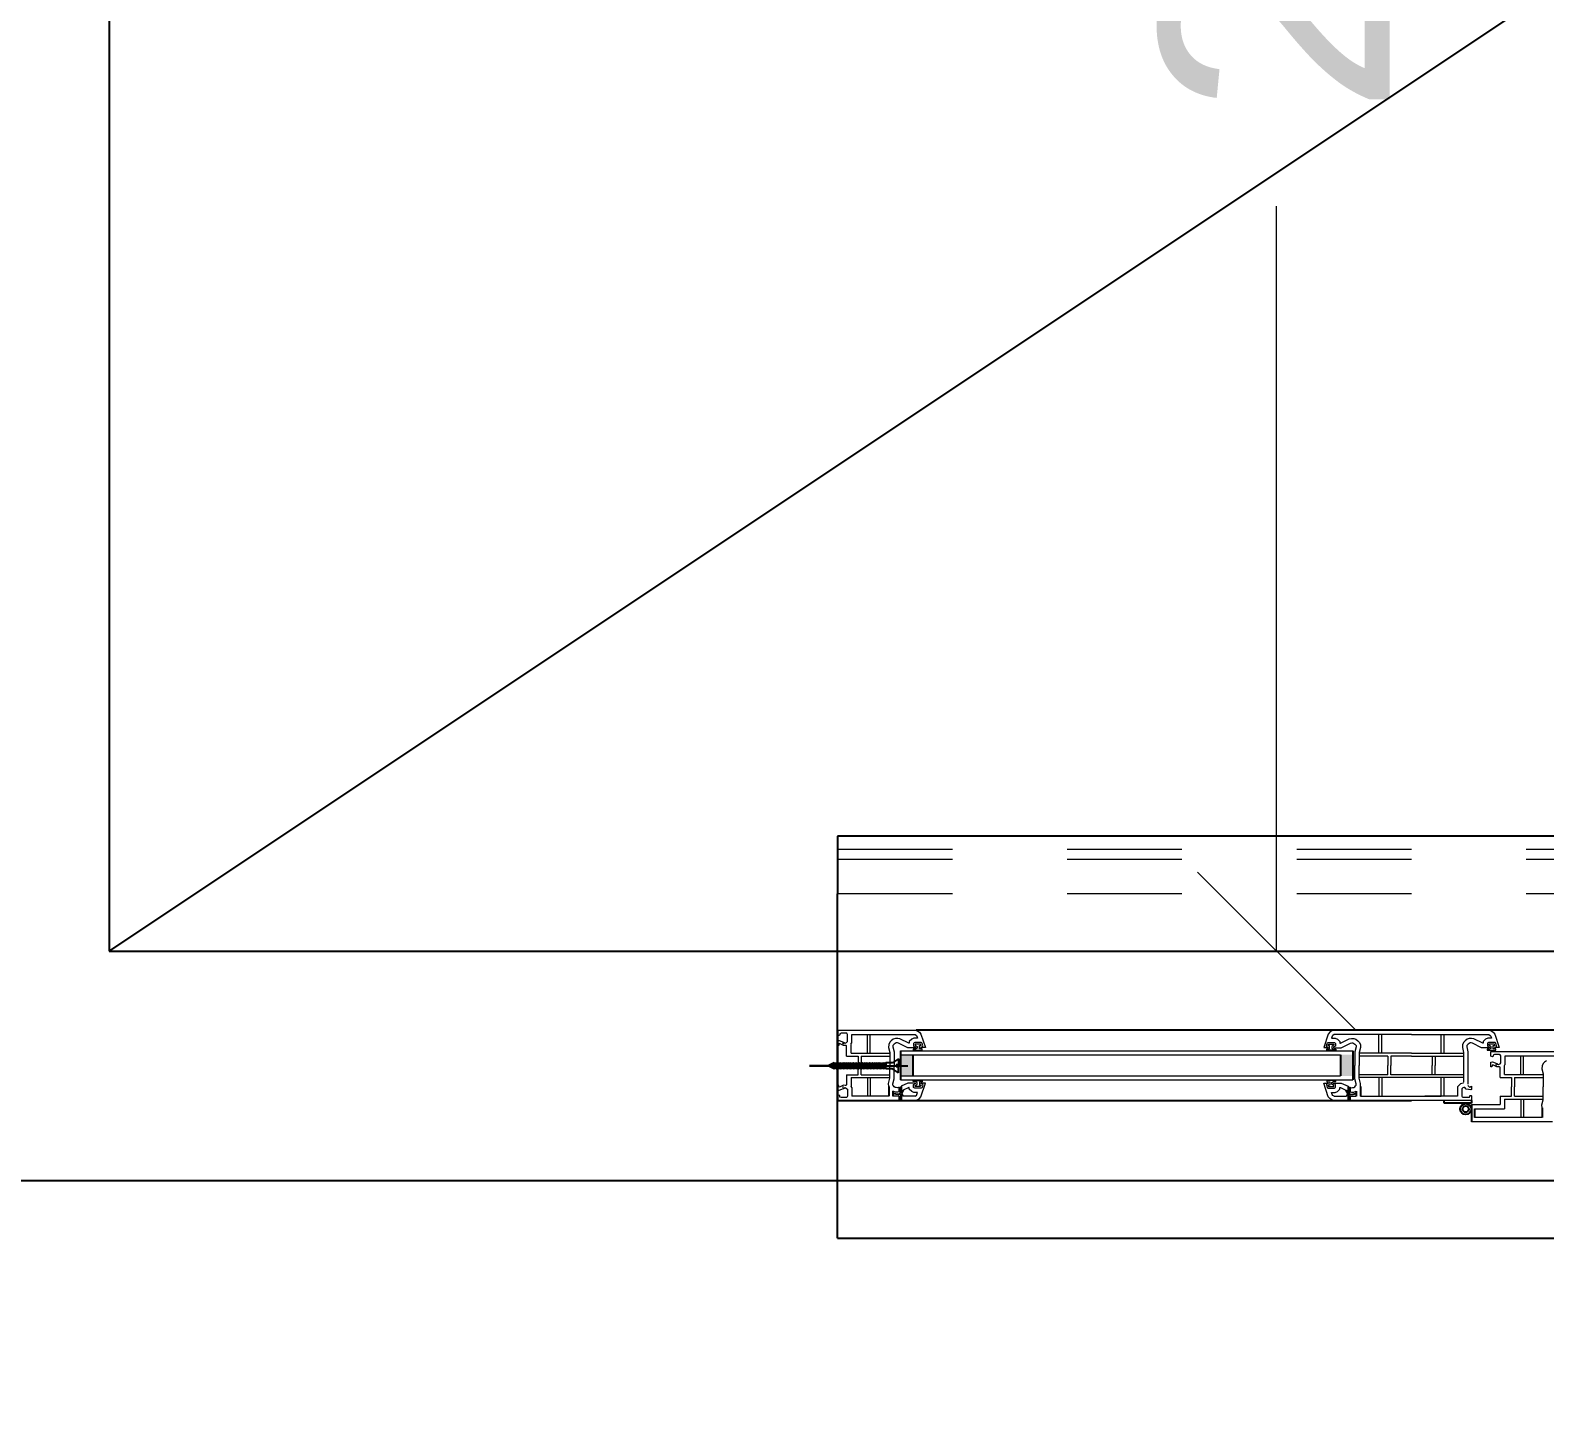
# Model space of a CAD drawing. Header units: metres. Extents: x -355 to 973, y -73 to 238.
# Drawn here: x 512.823 to 514.142, y 221.921 to 223.137 of the extents above; entities that cross this region are included whole.
import ezdxf

# ---------------------------------------------------------------- set-up
doc = ezdxf.new("R2010")
doc.units = ezdxf.units.M
doc.header["$LTSCALE"] = 3
doc.header["$MEASUREMENT"] = 0
doc.linetypes.add('202$0$HIDDEN', pattern=[0.375, 0.25, -0.125])
doc.linetypes.add('DASHED2', pattern=[0.375, 0.25, -0.125])
doc.layers.add('01B', color=10, linetype='Continuous')
doc.layers.add('5', color=2, linetype='Continuous')
for name, color, linetype, lineweight in [('05', 21, 'Continuous', 5), ('15', 63, 'DASHED2', 15), ('alaem', 230, 'Continuous', 5)]:
    doc.layers.add(name, color=color, linetype=linetype, lineweight=lineweight)
doc.styles.get("Standard").update_dxf_attribs({"font": 'arial.ttf'})
doc.dimstyles.new('ahmad', dxfattribs={"dimtxt": 0.2, "dimasz": 0.1375, "dimexe": 0, "dimexo": 0.0625, "dimgap": 0.09, "dimtad": 0, "dimzin": 0, "dimdsep": 46, "dimtxsty": 'Standard', "dimblk": 'OBLIQUE', "dimcen": 0.09, "dimclrd": 245, "dimclrt": 61, "dimadec": 0, "dimazin": 0, "dimtfac": 1, "dimtofl": 0, "dimtmove": 0, "dimatfit": 3, "dimldrblk": 'OBLIQUE', "dimfxl": 0, "dimfxlon": 1, "dimtolj": 1, "dimtzin": 0, "dimlwd": 13, "dimarcsym": 0})

# ---------------------------------------------------------------- blocks, each defined once
blk = doc.blocks.new('_Oblique')
at = {"color": 0, "linetype": 'ByBlock', "lineweight": -2}
blk.add_line((-0.5, -0.5), (0.5, 0.5), dxfattribs=at)
blk = doc.blocks.new('*D126')
at = {"color": 245, "lineweight": 13, "transparency": 16777216}
for p, q in [((513.9085, 224.3348), (513.9085, 223.6859)), ((513.9085, 222.3348), (513.9085, 222.9837))]:
    blk.add_line(p, q, dxfattribs=at)
at = {"layer": 'Defpoints', "color": 0, "transparency": 16777216}
for p in [(514.3915, 224.3348), (513.9085, 222.3348), (514.3915, 222.3348)]:
    blk.add_point(p, dxfattribs=at)
at = {"color": 245, "lineweight": 13, "transparency": 16777216, "xscale": 0.1375, "yscale": 0.1375, "zscale": 0.1375}
for p, rotation in [((513.9085, 224.3348), 90), ((513.9085, 222.3348), 270)]:
    blk.add_blockref('_Oblique', p, dxfattribs=dict(at, rotation=rotation))
at = {"color": 61, "transparency": 16777216, "insert": (513.9085, 223.3348), "char_height": 0.2, "attachment_point": 5, "rotation": 90}
blk.add_mtext('\\A1;2.00', dxfattribs=at)
blk = doc.blocks.new('DSSSS')
at = {"layer": '05'}
for p, q in [((152.7604, -221.3864), (152.7604, -221.3872)), ((152.7604, -221.3872), (152.7664, -221.3872)), ((152.7664, -221.3872), (152.7664, -221.3863))]:
    blk.add_line(p, q, dxfattribs=at)
blk.add_lwpolyline([(152.7664, -221.3863), (152.7646, -221.3863), (152.7646, -221.384), (152.7657, -221.384), (152.7654, -221.383), (152.7617, -221.383), (152.7617, -221.3838), (152.7623, -221.3841), (152.763, -221.3847), (152.763, -221.3859), (152.7619, -221.3864), (152.7604, -221.3864)], dxfattribs=at)
blk = doc.blocks.new('ddd')
at = {"layer": '01B'}
for points in [[(1655.8293, 1003.8705), (1655.8184, 1003.8705), (1655.8184, 1003.889), (1655.8293, 1003.889)], [(1656.2018, 1003.8705), (1656.2127, 1003.8705), (1656.2127, 1003.889), (1656.2018, 1003.889)]]:
    blk.add_hatch(color=143, dxfattribs=at).paths.add_polyline_path(points)
at = {"layer": '01B', "color": 32}
for p in [(1655.7637, 1004.0793), (1655.7637, 1003.7293)]:
    blk.add_line(p, (1655.7637, 1004.0293), dxfattribs=at)
at = {"layer": '01B', "color": 143}
for p, q in [((1655.7637, 1003.9104), (1655.7637, 1003.8491)), ((1657.1951, 1003.9104), (1655.8322, 1003.9104)), ((1655.8168, 1003.8855), (1655.8114, 1003.8819)), ((1655.8168, 1003.8855), (1655.8168, 1003.8803)), ((1655.8184, 1003.8923), (1655.8184, 1003.8672)), ((1655.8293, 1003.889), (1655.8293, 1003.8705)), ((1656.2018, 1003.889), (1656.2018, 1003.8705)), ((1656.2127, 1003.8923), (1656.2127, 1003.8672)), ((1655.7802, 1003.8793), (1655.7393, 1003.8793)), ((1655.7393, 1003.8793), (1655.8247, 1003.8793)), ((1655.7608, 1003.8819), (1655.7555, 1003.8793)), ((1655.7608, 1003.8768), (1655.7555, 1003.8793)), ((1655.7608, 1003.8819), (1655.7587, 1003.8793)), ((1655.7608, 1003.8768), (1655.7587, 1003.8793)), ((1655.7621, 1003.8819), (1655.76, 1003.8793)), ((1655.7621, 1003.8768), (1655.76, 1003.8793)), ((1655.7608, 1003.8819), (1655.7616, 1003.8813)), ((1655.7608, 1003.8768), (1655.7616, 1003.8774)), ((1655.7633, 1003.8819), (1655.7612, 1003.8793)), ((1655.7633, 1003.8768), (1655.7612, 1003.8793)), ((1655.7621, 1003.8819), (1655.7628, 1003.8813)), ((1655.7621, 1003.8768), (1655.7628, 1003.8774)), ((1655.7646, 1003.8819), (1655.7624, 1003.8793)), ((1655.7646, 1003.8768), (1655.7624, 1003.8793)), ((1655.7633, 1003.8819), (1655.7641, 1003.8813)), ((1655.7633, 1003.8768), (1655.7641, 1003.8774)), ((1655.7658, 1003.8819), (1655.7637, 1003.8793)), ((1655.7658, 1003.8768), (1655.7637, 1003.8793)), ((1655.7646, 1003.8819), (1655.7653, 1003.8813)), ((1655.7646, 1003.8768), (1655.7653, 1003.8774)), ((1655.7671, 1003.8819), (1655.7649, 1003.8793)), ((1655.7671, 1003.8768), (1655.7649, 1003.8793)), ((1655.7658, 1003.8819), (1655.7666, 1003.8813)), ((1655.7658, 1003.8768), (1655.7666, 1003.8774)), ((1655.7683, 1003.8819), (1655.7662, 1003.8793)), ((1655.7683, 1003.8768), (1655.7662, 1003.8793)), ((1655.7671, 1003.8819), (1655.7678, 1003.8813)), ((1655.7671, 1003.8768), (1655.7678, 1003.8774)), ((1655.7696, 1003.8819), (1655.7674, 1003.8793)), ((1655.7696, 1003.8768), (1655.7674, 1003.8793)), ((1655.7683, 1003.8819), (1655.769, 1003.8813)), ((1655.7683, 1003.8768), (1655.769, 1003.8774)), ((1655.7708, 1003.8819), (1655.7687, 1003.8793)), ((1655.7708, 1003.8768), (1655.7687, 1003.8793)), ((1655.7696, 1003.8819), (1655.7703, 1003.8813)), ((1655.7696, 1003.8768), (1655.7703, 1003.8774)), ((1655.7721, 1003.8819), (1655.7699, 1003.8793)), ((1655.7721, 1003.8768), (1655.7699, 1003.8793)), ((1655.7708, 1003.8819), (1655.7715, 1003.8813)), ((1655.7708, 1003.8768), (1655.7715, 1003.8774)), ((1655.7733, 1003.8819), (1655.7712, 1003.8793)), ((1655.7733, 1003.8768), (1655.7712, 1003.8793)), ((1655.7721, 1003.8819), (1655.7728, 1003.8813)), ((1655.7721, 1003.8768), (1655.7728, 1003.8774)), ((1655.7745, 1003.8819), (1655.7724, 1003.8793)), ((1655.7745, 1003.8768), (1655.7724, 1003.8793)), ((1655.7733, 1003.8819), (1655.774, 1003.8813)), ((1655.7733, 1003.8768), (1655.774, 1003.8774)), ((1655.7758, 1003.8819), (1655.7737, 1003.8793)), ((1655.7758, 1003.8768), (1655.7737, 1003.8793)), ((1655.7745, 1003.8819), (1655.7753, 1003.8813)), ((1655.7745, 1003.8768), (1655.7753, 1003.8774)), ((1655.777, 1003.8819), (1655.7749, 1003.8793)), ((1655.777, 1003.8768), (1655.7749, 1003.8793)), ((1655.7758, 1003.8819), (1655.7765, 1003.8813)), ((1655.7758, 1003.8768), (1655.7765, 1003.8774)), ((1655.7783, 1003.8819), (1655.7762, 1003.8793)), ((1655.7783, 1003.8768), (1655.7762, 1003.8793)), ((1655.777, 1003.8819), (1655.7778, 1003.8813)), ((1655.777, 1003.8768), (1655.7778, 1003.8774)), ((1655.7795, 1003.8819), (1655.7774, 1003.8793)), ((1655.7795, 1003.8768), (1655.7774, 1003.8793)), ((1655.7783, 1003.8819), (1655.779, 1003.8813)), ((1655.7783, 1003.8768), (1655.779, 1003.8774)), ((1655.7808, 1003.8819), (1655.7786, 1003.8793)), ((1655.7808, 1003.8768), (1655.7786, 1003.8793)), ((1655.7795, 1003.8819), (1655.7803, 1003.8813)), ((1655.7795, 1003.8768), (1655.7803, 1003.8774)), ((1655.782, 1003.8819), (1655.7799, 1003.8793)), ((1655.782, 1003.8768), (1655.7799, 1003.8793)), ((1655.7808, 1003.8819), (1655.7815, 1003.8813)), ((1655.7808, 1003.8768), (1655.7815, 1003.8774)), ((1655.7833, 1003.8819), (1655.7811, 1003.8793)), ((1655.7833, 1003.8768), (1655.7811, 1003.8793)), ((1655.782, 1003.8819), (1655.7827, 1003.8813)), ((1655.782, 1003.8768), (1655.7827, 1003.8774)), ((1655.7845, 1003.8819), (1655.7824, 1003.8793)), ((1655.7845, 1003.8768), (1655.7824, 1003.8793)), ((1655.7833, 1003.8819), (1655.784, 1003.8813)), ((1655.7833, 1003.8768), (1655.784, 1003.8774)), ((1655.7858, 1003.8819), (1655.7836, 1003.8793)), ((1655.7858, 1003.8768), (1655.7836, 1003.8793)), ((1655.7845, 1003.8819), (1655.7852, 1003.8813)), ((1655.7845, 1003.8768), (1655.7852, 1003.8774)), ((1655.787, 1003.8819), (1655.7849, 1003.8793)), ((1655.787, 1003.8768), (1655.7849, 1003.8793)), ((1655.7858, 1003.8819), (1655.7865, 1003.8813)), ((1655.7858, 1003.8768), (1655.7865, 1003.8774)), ((1655.7882, 1003.8819), (1655.7861, 1003.8793)), ((1655.7882, 1003.8768), (1655.7861, 1003.8793)), ((1655.787, 1003.8819), (1655.7877, 1003.8813)), ((1655.787, 1003.8768), (1655.7877, 1003.8774)), ((1655.7895, 1003.8819), (1655.7874, 1003.8793)), ((1655.7895, 1003.8768), (1655.7874, 1003.8793)), ((1655.7882, 1003.8819), (1655.789, 1003.8813)), ((1655.7882, 1003.8768), (1655.789, 1003.8774)), ((1655.7907, 1003.8819), (1655.7886, 1003.8793)), ((1655.7907, 1003.8768), (1655.7886, 1003.8793)), ((1655.7895, 1003.8819), (1655.7902, 1003.8813)), ((1655.7895, 1003.8768), (1655.7902, 1003.8774)), ((1655.792, 1003.8819), (1655.7899, 1003.8793)), ((1655.792, 1003.8768), (1655.7899, 1003.8793)), ((1655.7907, 1003.8819), (1655.7915, 1003.8813)), ((1655.7907, 1003.8768), (1655.7915, 1003.8774)), ((1655.7932, 1003.8819), (1655.7911, 1003.8793)), ((1655.7932, 1003.8768), (1655.7911, 1003.8793)), ((1655.792, 1003.8819), (1655.7927, 1003.8813)), ((1655.792, 1003.8768), (1655.7927, 1003.8774)), ((1655.7945, 1003.8819), (1655.7923, 1003.8793)), ((1655.7945, 1003.8768), (1655.7923, 1003.8793)), ((1655.7932, 1003.8819), (1655.794, 1003.8813)), ((1655.7932, 1003.8768), (1655.794, 1003.8774)), ((1655.7957, 1003.8819), (1655.7936, 1003.8793)), ((1655.7957, 1003.8768), (1655.7936, 1003.8793)), ((1655.7945, 1003.8819), (1655.7952, 1003.8813)), ((1655.7945, 1003.8768), (1655.7952, 1003.8774)), ((1655.797, 1003.8819), (1655.7948, 1003.8793)), ((1655.797, 1003.8768), (1655.7948, 1003.8793)), ((1655.7957, 1003.8819), (1655.7965, 1003.8813)), ((1655.7957, 1003.8768), (1655.7965, 1003.8774)), ((1655.7982, 1003.8819), (1655.7961, 1003.8793)), ((1655.7982, 1003.8768), (1655.7961, 1003.8793)), ((1655.797, 1003.8819), (1655.7977, 1003.8813)), ((1655.797, 1003.8768), (1655.7977, 1003.8774)), ((1655.7995, 1003.8819), (1655.7973, 1003.8793)), ((1655.7995, 1003.8768), (1655.7973, 1003.8793)), ((1655.7982, 1003.8819), (1655.7989, 1003.8813)), ((1655.7982, 1003.8768), (1655.7989, 1003.8774)), ((1655.8007, 1003.8819), (1655.7986, 1003.8793)), ((1655.8007, 1003.8768), (1655.7986, 1003.8793)), ((1655.7995, 1003.8819), (1655.8002, 1003.8813)), ((1655.7995, 1003.8768), (1655.8002, 1003.8774)), ((1655.8019, 1003.8819), (1655.7998, 1003.8793)), ((1655.8019, 1003.8768), (1655.7998, 1003.8793)), ((1655.8007, 1003.8819), (1655.8014, 1003.8813)), ((1655.8007, 1003.8768), (1655.8014, 1003.8774)), ((1655.8032, 1003.8819), (1655.8011, 1003.8793)), ((1655.8032, 1003.8768), (1655.8011, 1003.8793)), ((1655.8019, 1003.8819), (1655.8027, 1003.8813)), ((1655.8019, 1003.8768), (1655.8027, 1003.8774)), ((1655.8044, 1003.8819), (1655.8023, 1003.8793)), ((1655.8044, 1003.8768), (1655.8023, 1003.8793)), ((1655.8032, 1003.8819), (1655.8039, 1003.8813)), ((1655.8032, 1003.8768), (1655.8039, 1003.8774)), ((1655.8057, 1003.8819), (1655.8036, 1003.8793)), ((1655.8057, 1003.8768), (1655.8036, 1003.8793)), ((1655.8044, 1003.8819), (1655.8052, 1003.8813)), ((1655.8044, 1003.8768), (1655.8052, 1003.8774)), ((1655.8114, 1003.8819), (1655.8057, 1003.8819)), ((1655.8057, 1003.8819), (1655.8057, 1003.8793)), ((1655.8057, 1003.8768), (1655.8057, 1003.8793)), ((1655.8114, 1003.8768), (1655.8057, 1003.8768)), ((1655.8168, 1003.8732), (1655.8114, 1003.8768)), ((1655.8168, 1003.8803), (1655.8147, 1003.8803)), ((1655.8147, 1003.8803), (1655.8147, 1003.8793)), ((1655.8147, 1003.8784), (1655.8147, 1003.8793)), ((1655.8168, 1003.8784), (1655.8147, 1003.8784)), ((1655.8168, 1003.8732), (1655.8168, 1003.8784)), ((1655.8082, 1003.8614), (1655.8082, 1003.8529)), ((1655.8119, 1003.8571), (1655.8119, 1003.8529)), ((1655.8174, 1003.8607), (1655.8174, 1003.8566)), ((1655.8189, 1003.8572), (1655.8178, 1003.8551)), ((1655.8189, 1003.8615), (1655.8189, 1003.8572)), ((1655.8209, 1003.8581), (1655.8193, 1003.8551)), ((1656.2065, 1003.8581), (1656.2081, 1003.8551)), ((1656.2084, 1003.8615), (1656.2084, 1003.8572)), ((1656.2084, 1003.8572), (1656.2095, 1003.8551)), ((1656.2099, 1003.8607), (1656.2099, 1003.8566)), ((1656.2154, 1003.8571), (1656.2154, 1003.8529)), ((1656.2192, 1003.8614), (1656.2192, 1003.8529)), ((1655.7637, 1003.8491), (1656.2637, 1003.8491)), ((1655.8123, 1003.8555), (1655.8122, 1003.8549)), ((1655.8174, 1003.8529), (1655.8174, 1003.8491)), ((1655.8181, 1003.8545), (1655.8189, 1003.8529)), ((1655.8189, 1003.8529), (1655.8189, 1003.8491)), ((1655.8193, 1003.8551), (1655.8204, 1003.8529)), ((1656.2081, 1003.8551), (1656.207, 1003.8529)), ((1656.2092, 1003.8545), (1656.2084, 1003.8529)), ((1656.2084, 1003.8529), (1656.2084, 1003.8491)), ((1656.2099, 1003.8529), (1656.2099, 1003.8491)), ((1656.215, 1003.8555), (1656.2152, 1003.8549)), ((1656.2921, 1003.8467), (1656.2921, 1003.8491)), ((1656.3159, 1003.8467), (1656.2921, 1003.8467)), ((1656.3159, 1003.8491), (1656.3159, 1003.8467)), ((1656.3159, 1003.8456), (1656.3159, 1003.8304)), ((1656.3185, 1003.8418), (1656.3185, 1003.8342)), ((1656.3774, 1003.8427), (1656.3774, 1003.8342))]:
    blk.add_line(p, q, dxfattribs=at)
for radius in [0.00477, 0.00274]:
    blk.add_circle((1656.3109, 1003.8416), radius, dxfattribs=at)
at = {"layer": '05', "color": 143}
for p, q in [((1655.7637, 1003.9064), (1655.7637, 1003.9104)), ((1656.2637, 1003.9104), (1656.3322, 1003.9104)), ((1656.3322, 1003.9104), (1656.3349, 1003.9087)), ((1655.7651, 1003.9057), (1655.7637, 1003.9064)), ((1655.7637, 1003.9013), (1655.7651, 1003.9014)), ((1655.7637, 1003.8972), (1655.7637, 1003.9013)), ((1655.764, 1003.897), (1655.7637, 1003.8972)), ((1655.7646, 1003.8971), (1655.764, 1003.897)), ((1655.7647, 1003.8984), (1655.7646, 1003.8971)), ((1655.7652, 1003.8989), (1655.7647, 1003.8984)), ((1655.7656, 1003.9063), (1655.7651, 1003.9057)), ((1655.7651, 1003.9014), (1655.7689, 1003.8999)), ((1655.7689, 1003.8971), (1655.7652, 1003.8989)), ((1655.7667, 1003.9078), (1655.7656, 1003.9073)), ((1655.7656, 1003.9073), (1655.7656, 1003.9063)), ((1655.771, 1003.9078), (1655.7667, 1003.9078)), ((1655.7687, 1003.8985), (1655.7678, 1003.899)), ((1655.7678, 1003.899), (1655.7683, 1003.8988)), ((1655.7683, 1003.8988), (1655.7687, 1003.8985)), ((1655.7689, 1003.8999), (1655.7702, 1003.8991)), ((1655.7701, 1003.8971), (1655.7689, 1003.8971)), ((1655.7712, 1003.8971), (1655.7701, 1003.8971)), ((1655.7702, 1003.8991), (1655.7715, 1003.8997)), ((1655.7716, 1003.9077), (1655.771, 1003.9078)), ((1655.7715, 1003.8967), (1655.7712, 1003.8971)), ((1655.7715, 1003.8997), (1655.7722, 1003.9006)), ((1655.7715, 1003.8878), (1655.7715, 1003.8967)), ((1655.7722, 1003.9067), (1655.7716, 1003.9077)), ((1655.7722, 1003.9006), (1655.7722, 1003.9067)), ((1655.7752, 1003.8982), (1655.776, 1003.8993)), ((1655.7754, 1003.8979), (1655.7752, 1003.8982)), ((1655.7754, 1003.8904), (1655.7754, 1003.8979)), ((1655.776, 1003.8993), (1655.776, 1003.9066)), ((1655.776, 1003.9066), (1655.8311, 1003.9066)), ((1655.7896, 1003.8904), (1655.7896, 1003.9066)), ((1655.7921, 1003.8904), (1655.7921, 1003.9066)), ((1655.8082, 1003.898), (1655.8081, 1003.8954)), ((1655.8093, 1003.8999), (1655.8082, 1003.898)), ((1655.8103, 1003.9011), (1655.8093, 1003.8999)), ((1655.8122, 1003.9024), (1655.8103, 1003.9011)), ((1655.814, 1003.903), (1655.8122, 1003.9024)), ((1655.816, 1003.9031), (1655.814, 1003.903)), ((1655.818, 1003.9027), (1655.816, 1003.9031)), ((1655.8257, 1003.899), (1655.818, 1003.9027)), ((1655.8261, 1003.899), (1655.8257, 1003.899)), ((1655.8282, 1003.9026), (1655.8261, 1003.9005)), ((1655.8261, 1003.9005), (1655.8261, 1003.899)), ((1655.8301, 1003.9033), (1655.8282, 1003.9026)), ((1655.8334, 1003.9033), (1655.8301, 1003.9033)), ((1655.8311, 1003.9066), (1655.8323, 1003.9058)), ((1655.8323, 1003.9058), (1655.8328, 1003.9052)), ((1655.8328, 1003.9052), (1655.8334, 1003.9033)), ((1656.1945, 1003.9052), (1656.1939, 1003.9033)), ((1656.1939, 1003.9033), (1656.1973, 1003.9033)), ((1656.195, 1003.9058), (1656.1945, 1003.9052)), ((1656.1962, 1003.9066), (1656.195, 1003.9058)), ((1656.2637, 1003.9066), (1656.1962, 1003.9066)), ((1656.1973, 1003.9033), (1656.1992, 1003.9026)), ((1656.1992, 1003.9026), (1656.2012, 1003.9005)), ((1656.2012, 1003.9005), (1656.2012, 1003.899)), ((1656.2012, 1003.899), (1656.2017, 1003.899)), ((1656.2017, 1003.899), (1656.2093, 1003.9027)), ((1656.2093, 1003.9027), (1656.2113, 1003.9031)), ((1656.2113, 1003.9031), (1656.2133, 1003.903)), ((1656.2133, 1003.903), (1656.2152, 1003.9024)), ((1656.2152, 1003.9024), (1656.217, 1003.9011)), ((1656.217, 1003.9011), (1656.218, 1003.8999)), ((1656.218, 1003.8999), (1656.2192, 1003.898)), ((1656.2192, 1003.898), (1656.2192, 1003.8954)), ((1656.2352, 1003.8904), (1656.2352, 1003.9066)), ((1656.2377, 1003.8904), (1656.2377, 1003.9066)), ((1656.2637, 1003.9066), (1656.3311, 1003.9066)), ((1656.2896, 1003.8904), (1656.2896, 1003.9066)), ((1656.2921, 1003.8904), (1656.2921, 1003.9066)), ((1656.3082, 1003.898), (1656.3081, 1003.8954)), ((1656.3093, 1003.8999), (1656.3082, 1003.898)), ((1656.3103, 1003.9011), (1656.3093, 1003.8999)), ((1656.3122, 1003.9024), (1656.3103, 1003.9011)), ((1656.3124, 1003.8976), (1656.3119, 1003.8969)), ((1656.3119, 1003.8969), (1656.3119, 1003.8958)), ((1656.314, 1003.903), (1656.3122, 1003.9024)), ((1656.313, 1003.8983), (1656.3124, 1003.8976)), ((1656.3138, 1003.8989), (1656.313, 1003.8983)), ((1656.3147, 1003.8992), (1656.3138, 1003.8989)), ((1656.316, 1003.9031), (1656.314, 1003.903)), ((1656.3157, 1003.8993), (1656.3147, 1003.8992)), ((1656.3168, 1003.899), (1656.3157, 1003.8993)), ((1656.318, 1003.9027), (1656.316, 1003.9031)), ((1656.3248, 1003.8951), (1656.3168, 1003.899)), ((1656.3257, 1003.899), (1656.318, 1003.9027)), ((1656.3261, 1003.899), (1656.3257, 1003.899)), ((1656.3282, 1003.9026), (1656.3261, 1003.9005)), ((1656.3261, 1003.9005), (1656.3261, 1003.899)), ((1656.3301, 1003.9033), (1656.3282, 1003.9026)), ((1656.3303, 1003.8993), (1656.3299, 1003.8989)), ((1656.3299, 1003.8989), (1656.3299, 1003.8964)), ((1656.3299, 1003.8964), (1656.3313, 1003.8958)), ((1656.3334, 1003.9033), (1656.3301, 1003.9033)), ((1656.3308, 1003.8995), (1656.3303, 1003.8993)), ((1656.3365, 1003.8995), (1656.3308, 1003.8995)), ((1656.3311, 1003.9066), (1656.3323, 1003.9058)), ((1656.3323, 1003.9058), (1656.3328, 1003.9052)), ((1656.3328, 1003.9052), (1656.3334, 1003.9033)), ((1656.3349, 1003.9087), (1656.3362, 1003.907)), ((1656.3362, 1003.907), (1656.3401, 1003.8953)), ((1656.3369, 1003.8993), (1656.3365, 1003.8995)), ((1656.3372, 1003.8989), (1656.3369, 1003.8993)), ((1656.3378, 1003.8966), (1656.3372, 1003.8989)), ((1656.3375, 1003.8958), (1656.3377, 1003.8962)), ((1656.3377, 1003.8962), (1656.3378, 1003.8966)), ((1655.7715, 1003.8878), (1655.7817, 1003.8878)), ((1655.7754, 1003.8904), (1655.8091, 1003.8904)), ((1655.7817, 1003.8878), (1655.7817, 1003.8797)), ((1655.7842, 1003.8878), (1655.8091, 1003.8878)), ((1655.7842, 1003.8878), (1655.7842, 1003.8797)), ((1655.8081, 1003.8954), (1655.8091, 1003.891)), ((1655.8091, 1003.891), (1655.8091, 1003.8841)), ((1655.8091, 1003.8841), (1655.8091, 1003.8797)), ((1656.2192, 1003.8954), (1656.2182, 1003.891)), ((1656.2182, 1003.891), (1656.2182, 1003.8841)), ((1656.2637, 1003.8904), (1656.2182, 1003.8904)), ((1656.2431, 1003.8878), (1656.2182, 1003.8878)), ((1656.2182, 1003.8841), (1656.2182, 1003.8797)), ((1656.2431, 1003.8878), (1656.2431, 1003.8797)), ((1656.2637, 1003.8878), (1656.2457, 1003.8878)), ((1656.2457, 1003.8878), (1656.2457, 1003.8797)), ((1656.2637, 1003.8904), (1656.3091, 1003.8904)), ((1656.2637, 1003.8878), (1656.3091, 1003.8878)), ((1656.2817, 1003.8878), (1656.2817, 1003.8797)), ((1656.2842, 1003.8878), (1656.2842, 1003.8797)), ((1656.3081, 1003.8954), (1656.3091, 1003.891)), ((1656.3091, 1003.891), (1656.3091, 1003.8833)), ((1656.3091, 1003.8833), (1656.3091, 1003.865)), ((1656.3119, 1003.8958), (1656.3129, 1003.8914)), ((1656.3129, 1003.8914), (1656.3129, 1003.8833)), ((1656.3129, 1003.8833), (1656.3129, 1003.8632)), ((1656.3312, 1003.8951), (1656.3248, 1003.8951)), ((1656.3296, 1003.8939), (1656.3296, 1003.8929)), ((1656.3296, 1003.8929), (1656.3373, 1003.8929)), ((1656.3316, 1003.8953), (1656.3312, 1003.8951)), ((1656.3313, 1003.8958), (1656.3316, 1003.8955)), ((1656.3316, 1003.8955), (1656.3316, 1003.8953)), ((1656.3362, 1003.8953), (1656.3362, 1003.8957)), ((1656.3362, 1003.8957), (1656.3369, 1003.8957)), ((1656.3401, 1003.8953), (1656.3362, 1003.8953)), ((1656.3369, 1003.8957), (1656.3375, 1003.8958)), ((1656.3373, 1003.8929), (1656.3373, 1003.894)), ((1656.3588, 1003.8717), (1656.3588, 1003.8879)), ((1656.3614, 1003.8717), (1656.3614, 1003.8879)), ((1655.7715, 1003.8716), (1655.7817, 1003.8716)), ((1655.7715, 1003.8716), (1655.7715, 1003.8628)), ((1655.7817, 1003.8716), (1655.7817, 1003.8797)), ((1655.7842, 1003.8716), (1655.7842, 1003.8797)), ((1655.7842, 1003.8716), (1655.8091, 1003.8716)), ((1655.8091, 1003.8754), (1655.8091, 1003.8797)), ((1655.8091, 1003.8685), (1655.8091, 1003.8754)), ((1655.8129, 1003.8754), (1655.8129, 1003.8797)), ((1655.8129, 1003.868), (1655.8129, 1003.8754)), ((1656.2144, 1003.8754), (1656.2144, 1003.8797)), ((1656.2144, 1003.868), (1656.2144, 1003.8754)), ((1656.2182, 1003.8754), (1656.2182, 1003.8797)), ((1656.2182, 1003.8685), (1656.2182, 1003.8754)), ((1656.2431, 1003.8716), (1656.2182, 1003.8716)), ((1656.2431, 1003.8716), (1656.2431, 1003.8797)), ((1656.2457, 1003.8716), (1656.2457, 1003.8797)), ((1656.3091, 1003.8716), (1656.2457, 1003.8716)), ((1656.2817, 1003.8716), (1656.2817, 1003.8797)), ((1656.2842, 1003.8716), (1656.2842, 1003.8797)), ((1656.3446, 1003.8717), (1656.3783, 1003.8717)), ((1655.764, 1003.8625), (1655.7637, 1003.8623)), ((1655.7637, 1003.8623), (1655.7637, 1003.8581)), ((1655.7637, 1003.8581), (1655.7651, 1003.858)), ((1655.7646, 1003.8623), (1655.764, 1003.8625)), ((1655.7647, 1003.8611), (1655.7646, 1003.8623)), ((1655.7652, 1003.8606), (1655.7647, 1003.8611)), ((1655.7651, 1003.858), (1655.7689, 1003.8595)), ((1655.7689, 1003.8624), (1655.7652, 1003.8606)), ((1655.7687, 1003.8609), (1655.7678, 1003.8604)), ((1655.7678, 1003.8604), (1655.7683, 1003.8606)), ((1655.7683, 1003.8606), (1655.7687, 1003.8609)), ((1655.7701, 1003.8623), (1655.7689, 1003.8624)), ((1655.7689, 1003.8595), (1655.7702, 1003.8603)), ((1655.7712, 1003.8623), (1655.7701, 1003.8623)), ((1655.7702, 1003.8603), (1655.7715, 1003.8597)), ((1655.7715, 1003.8628), (1655.7712, 1003.8623)), ((1655.7715, 1003.8597), (1655.7722, 1003.8589)), ((1655.7722, 1003.8589), (1655.7722, 1003.8528)), ((1655.7754, 1003.8615), (1655.7752, 1003.8613)), ((1655.7752, 1003.8613), (1655.776, 1003.8601)), ((1655.7754, 1003.8691), (1655.8091, 1003.8691)), ((1655.7754, 1003.8691), (1655.7754, 1003.8615)), ((1655.776, 1003.8601), (1655.776, 1003.8529)), ((1655.7896, 1003.8691), (1655.7896, 1003.8529)), ((1655.7921, 1003.8691), (1655.7921, 1003.8529)), ((1655.8081, 1003.864), (1655.8091, 1003.8685)), ((1655.8082, 1003.8614), (1655.8081, 1003.864)), ((1655.8119, 1003.8636), (1655.8129, 1003.868)), ((1655.8119, 1003.8626), (1655.8119, 1003.8636)), ((1655.8124, 1003.8618), (1655.8119, 1003.8626)), ((1655.814, 1003.8565), (1655.8119, 1003.8571)), ((1655.813, 1003.8611), (1655.8124, 1003.8618)), ((1655.8138, 1003.8605), (1655.813, 1003.8611)), ((1655.8147, 1003.8603), (1655.8138, 1003.8605)), ((1655.816, 1003.8563), (1655.814, 1003.8565)), ((1655.8157, 1003.8602), (1655.8147, 1003.8603)), ((1655.8168, 1003.8604), (1655.8157, 1003.8602)), ((1655.8174, 1003.8566), (1655.816, 1003.8563)), ((1655.8174, 1003.8607), (1655.8168, 1003.8604)), ((1655.8248, 1003.8643), (1655.8189, 1003.8615)), ((1655.8257, 1003.8605), (1655.8209, 1003.8581)), ((1655.8312, 1003.8643), (1655.8248, 1003.8643)), ((1655.8261, 1003.8605), (1655.8257, 1003.8605)), ((1655.8261, 1003.859), (1655.8261, 1003.8605)), ((1655.8282, 1003.8568), (1655.8261, 1003.859)), ((1655.8301, 1003.8561), (1655.8282, 1003.8568)), ((1655.8296, 1003.8656), (1655.8296, 1003.8665)), ((1655.8296, 1003.8665), (1655.8373, 1003.8665)), ((1655.8299, 1003.863), (1655.8313, 1003.8637)), ((1655.8299, 1003.8605), (1655.8299, 1003.863)), ((1655.8303, 1003.8601), (1655.8299, 1003.8605)), ((1655.8308, 1003.8599), (1655.8303, 1003.8601)), ((1655.8365, 1003.8599), (1655.8308, 1003.8599)), ((1655.8316, 1003.8641), (1655.8312, 1003.8643)), ((1655.8313, 1003.8637), (1655.8316, 1003.8639)), ((1655.8316, 1003.8639), (1655.8316, 1003.8641)), ((1655.8362, 1003.8524), (1655.8401, 1003.8641)), ((1655.8401, 1003.8641), (1655.8362, 1003.8641)), ((1655.8362, 1003.8641), (1655.8362, 1003.8638)), ((1655.8362, 1003.8638), (1655.8369, 1003.8638)), ((1655.8369, 1003.8602), (1655.8365, 1003.8599)), ((1655.8369, 1003.8638), (1655.8375, 1003.8637)), ((1655.8372, 1003.8605), (1655.8369, 1003.8602)), ((1655.8378, 1003.8628), (1655.8372, 1003.8605)), ((1655.8373, 1003.8665), (1655.8373, 1003.8654)), ((1655.8375, 1003.8637), (1655.8377, 1003.8632)), ((1655.8377, 1003.8632), (1655.8378, 1003.8628)), ((1656.1911, 1003.8524), (1656.1872, 1003.8641)), ((1656.1872, 1003.8641), (1656.1911, 1003.8641)), ((1656.1896, 1003.8632), (1656.1895, 1003.8628)), ((1656.1895, 1003.8628), (1656.1902, 1003.8605)), ((1656.1899, 1003.8637), (1656.1896, 1003.8632)), ((1656.1904, 1003.8638), (1656.1899, 1003.8637)), ((1656.1977, 1003.8665), (1656.19, 1003.8665)), ((1656.19, 1003.8665), (1656.19, 1003.8654)), ((1656.1902, 1003.8605), (1656.1905, 1003.8602)), ((1656.1911, 1003.8638), (1656.1904, 1003.8638)), ((1656.1905, 1003.8602), (1656.1908, 1003.8599)), ((1656.1908, 1003.8599), (1656.1965, 1003.8599)), ((1656.1911, 1003.8641), (1656.1911, 1003.8638)), ((1656.1957, 1003.8641), (1656.1961, 1003.8643)), ((1656.1957, 1003.8639), (1656.1957, 1003.8641)), ((1656.196, 1003.8637), (1656.1957, 1003.8639)), ((1656.1974, 1003.863), (1656.196, 1003.8637)), ((1656.1961, 1003.8643), (1656.2025, 1003.8643)), ((1656.1965, 1003.8599), (1656.197, 1003.8601)), ((1656.197, 1003.8601), (1656.1974, 1003.8605)), ((1656.1973, 1003.8561), (1656.1992, 1003.8568)), ((1656.1974, 1003.8605), (1656.1974, 1003.863)), ((1656.1977, 1003.8656), (1656.1977, 1003.8665)), ((1656.1992, 1003.8568), (1656.2012, 1003.859)), ((1656.2012, 1003.859), (1656.2012, 1003.8605)), ((1656.2012, 1003.8605), (1656.2017, 1003.8605)), ((1656.2017, 1003.8605), (1656.2065, 1003.8581)), ((1656.2025, 1003.8643), (1656.2084, 1003.8615)), ((1656.2099, 1003.8607), (1656.2106, 1003.8604)), ((1656.2099, 1003.8566), (1656.2113, 1003.8563)), ((1656.2106, 1003.8604), (1656.2116, 1003.8602)), ((1656.2113, 1003.8563), (1656.2133, 1003.8565)), ((1656.2116, 1003.8602), (1656.2126, 1003.8603)), ((1656.2126, 1003.8603), (1656.2135, 1003.8605)), ((1656.2133, 1003.8565), (1656.2154, 1003.8571)), ((1656.2135, 1003.8605), (1656.2143, 1003.8611)), ((1656.2143, 1003.8611), (1656.2149, 1003.8618)), ((1656.2154, 1003.8636), (1656.2144, 1003.868)), ((1656.2149, 1003.8618), (1656.2154, 1003.8626)), ((1656.2154, 1003.8626), (1656.2154, 1003.8636)), ((1656.3091, 1003.8691), (1656.2182, 1003.8691)), ((1656.2192, 1003.864), (1656.2182, 1003.8685)), ((1656.2192, 1003.8614), (1656.2192, 1003.864)), ((1656.2352, 1003.8691), (1656.2352, 1003.8529)), ((1656.2377, 1003.8691), (1656.2377, 1003.8529)), ((1656.2896, 1003.8529), (1656.2896, 1003.8691)), ((1656.2921, 1003.8529), (1656.2921, 1003.8691)), ((1656.3064, 1003.8635), (1656.3038, 1003.8611)), ((1656.3038, 1003.8611), (1656.3038, 1003.8529)), ((1656.3087, 1003.8641), (1656.3064, 1003.8635)), ((1656.3083, 1003.86), (1656.3076, 1003.8594)), ((1656.3076, 1003.8594), (1656.3076, 1003.8528)), ((1656.3092, 1003.8603), (1656.3083, 1003.86)), ((1656.3091, 1003.8641), (1656.3087, 1003.8641)), ((1656.3102, 1003.8603), (1656.3092, 1003.8603)), ((1656.3114, 1003.859), (1656.3102, 1003.8603)), ((1656.3154, 1003.8583), (1656.3114, 1003.859)), ((1656.3129, 1003.8623), (1656.3132, 1003.8616)), ((1656.3132, 1003.8616), (1656.3139, 1003.8611)), ((1656.3139, 1003.8611), (1656.3146, 1003.8606)), ((1656.3146, 1003.8606), (1656.3154, 1003.8612)), ((1656.3154, 1003.8612), (1656.316, 1003.8616)), ((1656.316, 1003.8587), (1656.3154, 1003.8583)), ((1656.316, 1003.8616), (1656.316, 1003.8587)), ((1656.3408, 1003.8691), (1656.3509, 1003.8691)), ((1656.3509, 1003.8691), (1656.3509, 1003.861)), ((1656.3509, 1003.8529), (1656.3509, 1003.861)), ((1656.3534, 1003.8691), (1656.3783, 1003.8691)), ((1656.3534, 1003.8691), (1656.3534, 1003.861)), ((1656.3534, 1003.8529), (1656.3534, 1003.861)), ((1656.3783, 1003.8567), (1656.3783, 1003.861)), ((1656.3783, 1003.8498), (1656.3783, 1003.8567)), ((1655.7651, 1003.8537), (1655.7637, 1003.8531)), ((1655.7637, 1003.8531), (1655.7637, 1003.8491)), ((1655.8174, 1003.8491), (1655.7637, 1003.8491)), ((1655.7656, 1003.8532), (1655.7651, 1003.8537)), ((1655.7656, 1003.8521), (1655.7656, 1003.8532)), ((1655.7667, 1003.8516), (1655.7656, 1003.8521)), ((1655.771, 1003.8516), (1655.7667, 1003.8516)), ((1655.7716, 1003.8517), (1655.771, 1003.8516)), ((1655.7722, 1003.8528), (1655.7716, 1003.8517)), ((1655.8082, 1003.8529), (1655.776, 1003.8529)), ((1655.8174, 1003.8529), (1655.8119, 1003.8529)), ((1655.8143, 1003.8543), (1655.8122, 1003.8549)), ((1655.8144, 1003.8549), (1655.8123, 1003.8555)), ((1655.8165, 1003.8541), (1655.8143, 1003.8543)), ((1655.8164, 1003.8547), (1655.8144, 1003.8549)), ((1655.8178, 1003.8551), (1655.8164, 1003.8547)), ((1655.8181, 1003.8545), (1655.8165, 1003.8541)), ((1655.8322, 1003.8491), (1655.8189, 1003.8491)), ((1655.8311, 1003.8529), (1655.8204, 1003.8529)), ((1655.8334, 1003.8561), (1655.8301, 1003.8561)), ((1655.8311, 1003.8529), (1655.8323, 1003.8536)), ((1655.8322, 1003.8491), (1655.8349, 1003.8507)), ((1655.8323, 1003.8536), (1655.8328, 1003.8543)), ((1655.8328, 1003.8543), (1655.8334, 1003.8561)), ((1655.8349, 1003.8507), (1655.8362, 1003.8524)), ((1656.1924, 1003.8507), (1656.1911, 1003.8524)), ((1656.1951, 1003.8491), (1656.1924, 1003.8507)), ((1656.1945, 1003.8543), (1656.1939, 1003.8561)), ((1656.1939, 1003.8561), (1656.1973, 1003.8561)), ((1656.195, 1003.8536), (1656.1945, 1003.8543)), ((1656.1962, 1003.8529), (1656.195, 1003.8536)), ((1656.1951, 1003.8491), (1656.2084, 1003.8491)), ((1656.1962, 1003.8529), (1656.207, 1003.8529)), ((1656.2092, 1003.8545), (1656.2109, 1003.8541)), ((1656.2095, 1003.8551), (1656.2109, 1003.8547)), ((1656.2099, 1003.8529), (1656.2154, 1003.8529)), ((1656.2099, 1003.8491), (1656.2637, 1003.8491)), ((1656.2109, 1003.8547), (1656.2129, 1003.8549)), ((1656.2109, 1003.8541), (1656.213, 1003.8543)), ((1656.2129, 1003.8549), (1656.215, 1003.8555)), ((1656.213, 1003.8543), (1656.2152, 1003.8549)), ((1656.2192, 1003.8529), (1656.2896, 1003.8529)), ((1656.3159, 1003.8491), (1656.2637, 1003.8491)), ((1656.3038, 1003.8529), (1656.2754, 1003.8529)), ((1656.3076, 1003.8528), (1656.3079, 1003.8522)), ((1656.3079, 1003.8522), (1656.3083, 1003.8519)), ((1656.3083, 1003.8519), (1656.3138, 1003.8519)), ((1656.3138, 1003.8519), (1656.3142, 1003.8521)), ((1656.3142, 1003.8521), (1656.3144, 1003.8526)), ((1656.3144, 1003.8533), (1656.3147, 1003.8536)), ((1656.3144, 1003.8526), (1656.3144, 1003.8533)), ((1656.3147, 1003.8536), (1656.3157, 1003.8536)), ((1656.3157, 1003.8536), (1656.3159, 1003.8532)), ((1656.3159, 1003.8532), (1656.3159, 1003.8491)), ((1656.3159, 1003.8456), (1656.3408, 1003.8456)), ((1656.3408, 1003.8529), (1656.3408, 1003.8456)), ((1656.3408, 1003.8529), (1656.3509, 1003.8529)), ((1656.3446, 1003.8504), (1656.3446, 1003.8418)), ((1656.3446, 1003.8504), (1656.3783, 1003.8504)), ((1656.3534, 1003.8529), (1656.3783, 1003.8529)), ((1656.3588, 1003.8504), (1656.3588, 1003.8342)), ((1656.3614, 1003.8504), (1656.3614, 1003.8342)), ((1656.3773, 1003.8453), (1656.3783, 1003.8498)), ((1656.3774, 1003.8427), (1656.3773, 1003.8453)), ((1656.3866, 1003.8304), (1656.3159, 1003.8304)), ((1656.3185, 1003.8418), (1656.3446, 1003.8418)), ((1656.3774, 1003.8342), (1656.3185, 1003.8342))]:
    blk.add_line(p, q, dxfattribs=at)
at = {"layer": '05', "color": 107}
for p, q in [((1655.8184, 1003.8923), (1656.2127, 1003.8923)), ((1655.8184, 1003.889), (1656.2018, 1003.889)), ((1655.8184, 1003.8705), (1656.2018, 1003.8705)), ((1655.8184, 1003.8672), (1656.2127, 1003.8672))]:
    blk.add_line(p, q, dxfattribs=at)
at = {"layer": '05', "color": 143}
for points in [[(1655.7637, 1003.9104), (1655.8322, 1003.9104), (1655.8349, 1003.9087), (1655.8362, 1003.907), (1655.8401, 1003.8953), (1655.8362, 1003.8953), (1655.8362, 1003.8957), (1655.8369, 1003.8957), (1655.8375, 1003.8958), (1655.8377, 1003.8962), (1655.8378, 1003.8966), (1655.8372, 1003.8989), (1655.8369, 1003.8993), (1655.8365, 1003.8995), (1655.8308, 1003.8995), (1655.8303, 1003.8993), (1655.8299, 1003.8989), (1655.8299, 1003.8964), (1655.8313, 1003.8958), (1655.8316, 1003.8955), (1655.8316, 1003.8953), (1655.8312, 1003.8951), (1655.8248, 1003.8951), (1655.8168, 1003.899), (1655.8157, 1003.8993), (1655.8147, 1003.8992), (1655.8138, 1003.8989), (1655.813, 1003.8983), (1655.8124, 1003.8976), (1655.8119, 1003.8969), (1655.8119, 1003.8958), (1655.8129, 1003.8914), (1655.8129, 1003.8841), (1655.8129, 1003.8797)], [(1656.2637, 1003.9104), (1656.1951, 1003.9104), (1656.1924, 1003.9087), (1656.1911, 1003.907), (1656.1872, 1003.8953), (1656.1911, 1003.8953), (1656.1911, 1003.8957), (1656.1904, 1003.8957), (1656.1899, 1003.8958), (1656.1896, 1003.8962), (1656.1895, 1003.8966), (1656.1902, 1003.8989), (1656.1905, 1003.8993), (1656.1908, 1003.8995), (1656.1965, 1003.8995), (1656.197, 1003.8993), (1656.1974, 1003.8989), (1656.1974, 1003.8964), (1656.196, 1003.8958), (1656.1957, 1003.8955), (1656.1957, 1003.8953), (1656.1961, 1003.8951), (1656.2025, 1003.8951), (1656.2106, 1003.899), (1656.2116, 1003.8993), (1656.2126, 1003.8992), (1656.2135, 1003.8989), (1656.2143, 1003.8983), (1656.2149, 1003.8976), (1656.2154, 1003.8969), (1656.2154, 1003.8958), (1656.2144, 1003.8914), (1656.2144, 1003.8841), (1656.2144, 1003.8797)], [(1656.3373, 1003.894), (1656.3349, 1003.894), (1656.3349, 1003.8969), (1656.3364, 1003.8969), (1656.336, 1003.8982), (1656.3312, 1003.8982), (1656.3312, 1003.8972), (1656.332, 1003.8969), (1656.3329, 1003.8961), (1656.3329, 1003.8945), (1656.3315, 1003.8939), (1656.3296, 1003.8939)], [(1656.3329, 1003.8917), (1656.4015, 1003.8917)], [(1656.3408, 1003.8691), (1656.3408, 1003.878), (1656.3404, 1003.8784), (1656.3393, 1003.8784), (1656.3381, 1003.8784), (1656.3344, 1003.8802), (1656.3339, 1003.8797), (1656.3338, 1003.8785), (1656.3333, 1003.8783), (1656.3329, 1003.8785), (1656.3329, 1003.8826), (1656.3343, 1003.8828), (1656.3381, 1003.8813), (1656.3394, 1003.8805), (1656.3408, 1003.881), (1656.3414, 1003.8819), (1656.3414, 1003.888), (1656.3409, 1003.889), (1656.3403, 1003.8891), (1656.336, 1003.8891), (1656.3348, 1003.8887), (1656.3348, 1003.8876), (1656.3343, 1003.8871), (1656.3329, 1003.8877), (1656.3329, 1003.8917)], [(1656.3446, 1003.8717), (1656.3446, 1003.8792), (1656.3444, 1003.8795), (1656.3452, 1003.8806), (1656.3452, 1003.8879), (1656.4004, 1003.8879)], [(1656.3814, 1003.8837), (1656.3795, 1003.8825), (1656.3785, 1003.8812), (1656.3774, 1003.8794), (1656.3773, 1003.8768), (1656.3783, 1003.8723), (1656.3783, 1003.8654), (1656.3783, 1003.861)], [(1655.8373, 1003.8654), (1655.8349, 1003.8654), (1655.8349, 1003.8625), (1655.8364, 1003.8625), (1655.836, 1003.8612), (1655.8312, 1003.8612), (1655.8312, 1003.8622), (1655.832, 1003.8626), (1655.8329, 1003.8633), (1655.8329, 1003.8649), (1655.8315, 1003.8656), (1655.8296, 1003.8656)], [(1656.19, 1003.8654), (1656.1924, 1003.8654), (1656.1924, 1003.8625), (1656.1909, 1003.8625), (1656.1913, 1003.8612), (1656.1961, 1003.8612), (1656.1961, 1003.8622), (1656.1953, 1003.8626), (1656.1944, 1003.8633), (1656.1944, 1003.8649), (1656.1958, 1003.8656), (1656.1977, 1003.8656)]]:
    blk.add_lwpolyline(points, dxfattribs=at)
blk.add_lwpolyline([(1656.3376, 1003.8801), (1656.338, 1003.8799), (1656.337, 1003.8803)], close=True, dxfattribs=at)
at = {"layer": '15'}
for p, q in [((1657.2637, 1003.9793), (1655.7637, 1003.9793)), ((1655.7637, 1003.7793), (1657.2637, 1003.7793))]:
    blk.add_line(p, q, dxfattribs=at)
at = {"layer": '5', "color": 32}
for p, q in [((1657.2637, 1004.0793), (1655.7637, 1004.0793)), ((1655.7637, 1003.7293), (1657.2637, 1003.7293))]:
    blk.add_line(p, q, dxfattribs=at)
at = {"layer": '5', "color": 5, "linetype": '202$0$HIDDEN', "lineweight": 5, "ltscale": 0.1}
for p, q in [((1657.2637, 1004.0678), (1655.7637, 1004.0678)), ((1657.2637, 1004.059), (1655.7637, 1004.059)), ((1657.2637, 1004.0293), (1655.7637, 1004.0293))]:
    blk.add_line(p, q, dxfattribs=at)
at = {"layer": '01B', "color": 143, "yscale": 1.275494208194687, "zscale": 1.275494208194687}
for p, xscale in [((1460.9846, 1286.271), 1.275494208194687), ((1851.0427, 1286.271), -1.275494208194687)]:
    blk.add_blockref('DSSSS', p, dxfattribs=dict(at, xscale=xscale))
blk = doc.blocks.new('*D133')
at = {"color": 245, "lineweight": 13, "transparency": 16777216}
for p, q in [((513.9085, 224.3348), (513.9085, 223.6859)), ((513.9085, 222.3348), (513.9085, 222.9837))]:
    blk.add_line(p, q, dxfattribs=at)
at = {"layer": 'Defpoints', "color": 0, "transparency": 16777216}
for p in [(514.3915, 224.3348), (513.9085, 222.3348), (514.3915, 222.3348)]:
    blk.add_point(p, dxfattribs=at)
at = {"color": 245, "lineweight": 13, "transparency": 16777216, "xscale": 0.1375, "yscale": 0.1375, "zscale": 0.1375}
for p, rotation in [((513.9085, 224.3348), 90), ((513.9085, 222.3348), 270)]:
    blk.add_blockref('_Oblique', p, dxfattribs=dict(at, rotation=rotation))
at = {"color": 61, "transparency": 16777216, "insert": (513.9085, 223.3348), "char_height": 0.2, "attachment_point": 5, "rotation": 90}
blk.add_mtext('\\A1;2.00', dxfattribs=at)

msp = doc.modelspace()

# ---------------------------------------------------------------- linework, layer by layer
for p, q in [((512.8915, 224.3348), (512.8915, 222.3348)), ((512.8915, 222.3348), (515.8915, 224.3348)), ((512.8915, 224.3348), (512.8915, 222.3348)), ((512.8915, 222.3348), (515.8915, 224.3348)), ((512.8915, 222.3348), (515.8915, 222.3348)), ((512.8915, 222.3348), (515.8915, 222.3348))]:
    msp.add_line(p, q)
msp.add_lwpolyline([(512.6915, 224.1348), (512.6915, 222.1348), (516.0915, 222.1348), (516.0915, 224.1348)])
msp.add_lwpolyline([(512.6915, 224.1348), (512.6915, 222.1348), (516.0915, 222.1348), (516.0915, 224.1348)])
at = {"layer": 'alaem'}
msp.add_lwpolyline([(511.2966, 210.3348), (523.1066, 210.3348), (523.1066, 221.7348), (521.6066, 221.7348), (521.6066, 219.8348), (519.5066, 219.8348), (519.5066, 220.0348), (517.9066, 220.0348), (517.9066, 224.3348), (515.8915, 224.3348), (515.8915, 222.3348), (512.8915, 222.3348), (512.8915, 224.3348), (511.2966, 224.3348), (511.2966, 210.3348)], dxfattribs=at)

# ---------------------------------------------------------------- block references
at = {"layer": '05'}
msp.add_blockref('ddd', (-1142.2375, -781.6445), dxfattribs=at)
msp.add_blockref('ddd', (-1142.2375, -781.6445), dxfattribs=at)

# ---------------------------------------------------------------- dimensions: what is measured, and where the dimension line sits
for picture in ['*D126', '*D133']:
    dim = msp.add_linear_dim(base=(513.9085, 222.3348), p1=(514.3915, 224.3348), p2=(514.3915, 222.3348), angle=90, dimstyle='ahmad')
    dim.commit()
    dim.dimension.update_dxf_attribs({"geometry": picture, "text_midpoint": (513.9085, 223.3348)})

doc.saveas('drawing.dxf')
